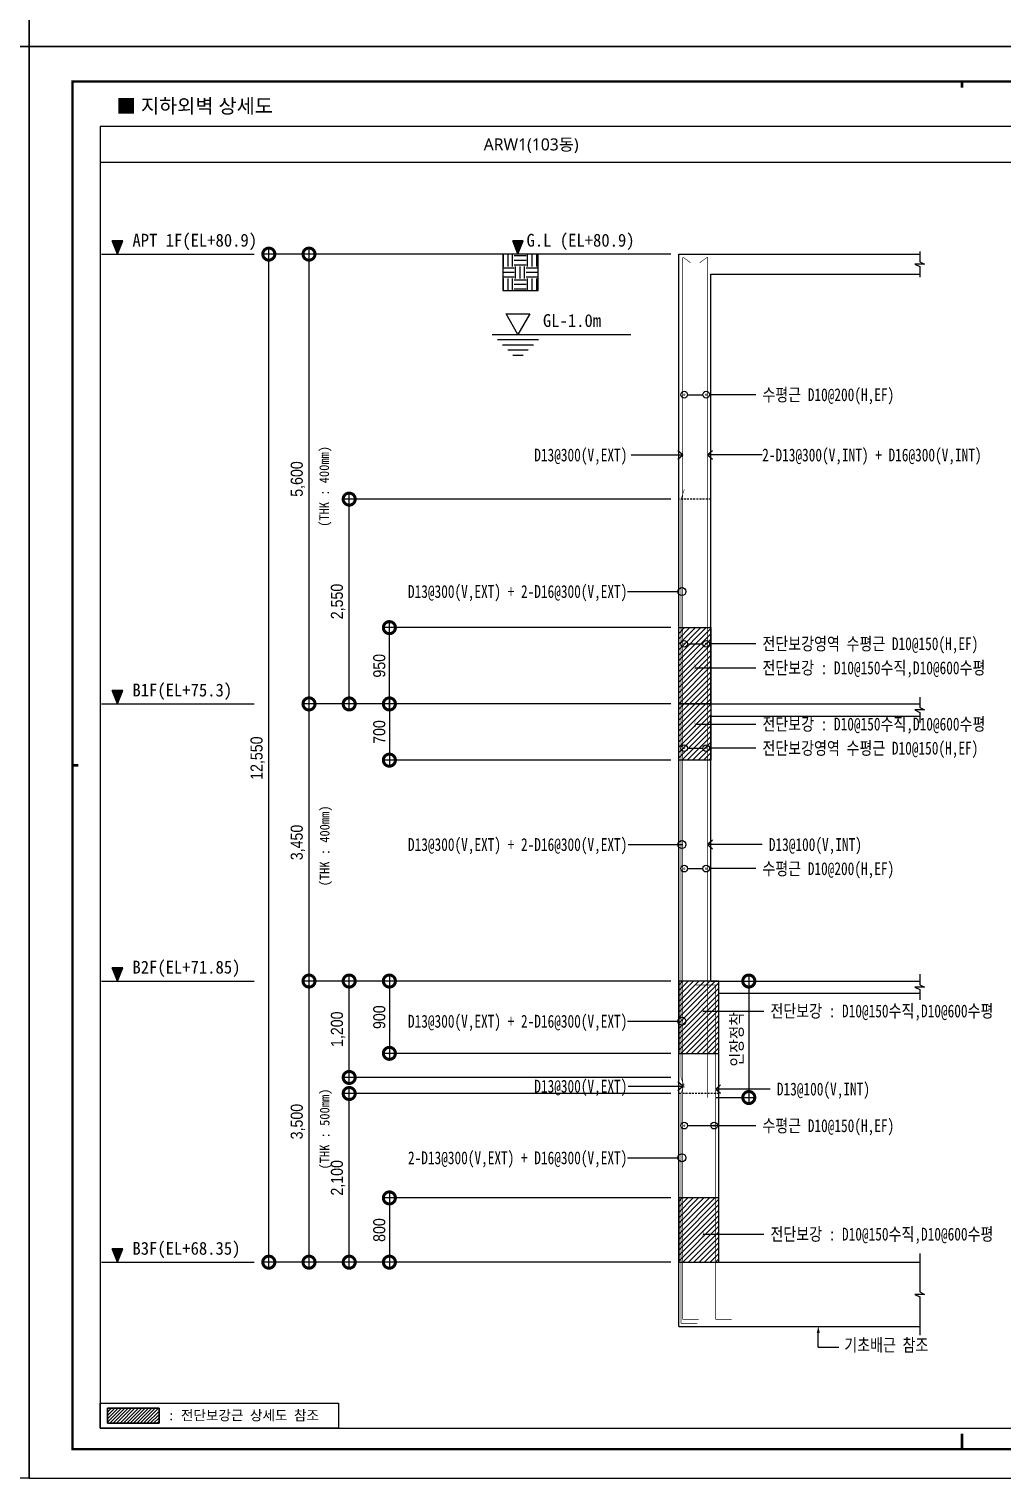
# Model space of a CAD drawing. Header units: millimetres. Extents: x 0 to 252030, y -124740 to 196020.
# Drawn here: x 25230 to 37336, y -71280 to -53240 of the extents above; entities that cross this region are included whole.
import ezdxf
from ezdxf.enums import TextEntityAlignment as Align

# ---------------------------------------------------------------- set-up
doc = ezdxf.new("R2010")
doc.units = ezdxf.units.MM
doc.header["$LTSCALE"] = 30
doc.linetypes.add('H', pattern=[1.3, 0.8, -0.5])
doc.layers.get('DEFPOINTS').update_dxf_attribs({"color": 142})
for name, color, linetype in [('0-LIST.테두리선', 7, 'Continuous'), ('0-SEC1', 3, 'Continuous'), ('0-TEXT', 3, 'Continuous'), ('0-주철근', 2, 'Continuous'), ('0-지시선', 7, 'Continuous'), ('0-해치', 251, 'Continuous'), ('S-CON', 2, 'Continuous'), ('S-SYM', 5, 'Continuous'), ('TABLE-1', 3, 'Continuous'), ('TEX', 3, 'Continuous'), ('TEXT', 6, 'Continuous'), ('X-PLAN-B1F$0$A-DIM', 7, 'Continuous'), ('XR-FORM_(도룡동)$0$Sheet', 7, 'Continuous')]:
    doc.layers.add(name, color=color, linetype=linetype)
doc.layers.add('DEFPOINT', color=151, linetype='Continuous', plot=False)
doc.styles.add('X-PLAN-B1F$0$Gdim', font='Dotum.ttf', dxfattribs={"width": 0.9})
doc.styles.add('돋음체', font='DotumChe.ttf')
doc.styles.add('맑은 고딕', font='malgun.ttf')
doc.dimstyles.new('X-PLAN-B1F$0$Gdim200', dxfattribs={"dimscale": 200, "dimtxt": 3, "dimasz": 6, "dimexe": 1.5, "dimexo": 2, "dimgap": 1, "dimtad": 1, "dimdec": 0, "dimzin": 0, "dimdsep": 46, "dimlunit": 6, "dimtxsty": 'X-PLAN-B1F$0$Gdim', "dimblk": 'X-PLAN-B1F$0$_DotSmall', "dimcen": 1.5, "dimdle": 1.5, "dimclrd": 1, "dimclre": 1, "dimclrt": 256, "dimazin": 0, "dimtfac": 1, "dimtdec": 0, "dimtix": 1, "dimtmove": 2, "dimatfit": 3, "dimldrblk": 'X-PLAN-B1F$0$_DotSmall', "dimfxl": 1.5, "dimtolj": 1, "dimtzin": 0, "dimlwd": -1, "dimlwe": -1, "dimarcsym": 0})

# ---------------------------------------------------------------- blocks, each defined once
blk = doc.blocks.new('XR-FORM_(도룡동)$0$S')
at = {"layer": 'XR-FORM_(도룡동)$0$Sheet', "const_width": 100}
blk.add_lwpolyline([(1850, 57950), (82250, 57950), (82250, 1200), (1850, 1200)], close=True, dxfattribs=at)
at = {"layer": 'XR-FORM_(도룡동)$0$Sheet', "linetype": 'Continuous', "const_width": 100}
for points in [[(38745, 57950), (38745, 57700)], [(2100, 29575), (1850, 29575)], [(38745, 1846), (38745, 1200)]]:
    blk.add_lwpolyline(points, dxfattribs=at)
blk = doc.blocks.new('XR-FORM_(도룡동)', base_point=(101.33, -56114.51))
at = {"layer": 'DEFPOINTS'}
blk.add_lwpolyline([(0, 0), (420, 0), (420, 297), (0, 297)], close=True, dxfattribs=at)
at = {"xscale": 0.005, "yscale": 0.005, "zscale": 0.005}
blk.add_blockref('XR-FORM_(도룡동)$0$S', (-0.25, 0), dxfattribs=at)
blk = doc.blocks.new('SOIL LEVEL')
at = {"layer": 'S-SYM'}
for p, q in [((1567, 1135), (-629, 1135)), ((20, 750), (20, 1125)), ((161, 750), (161, 1125)), ((301, 750), (301, 1125)), ((723, 1078), (348, 1078)), ((723, 938), (348, 938)), ((395, 1125), (395, 1135)), ((536, 1125), (536, 1135)), ((676, 1125), (676, 1135)), ((770, 750), (770, 1125)), ((911, 750), (911, 1125)), ((1051, 750), (1051, 1125)), ((348, 703), (0, 703)), ((348, 563), (0, 563)), ((723, 797), (348, 797)), ((395, 375), (395, 750)), ((536, 375), (536, 750)), ((676, 375), (676, 750)), ((1098, 703), (723, 703)), ((1098, 563), (723, 563)), ((348, 422), (0, 422)), ((20, 0), (20, 375)), ((161, 0), (161, 375)), ((301, 0), (301, 375)), ((723, 328), (348, 328)), ((723, 188), (348, 188)), ((723, 47), (348, 47)), ((1098, 422), (723, 422)), ((770, 0), (770, 375)), ((911, 0), (911, 375)), ((1051, 0), (1051, 375))]:
    blk.add_line(p, q, dxfattribs=at)
blk.add_lwpolyline([(1098, 1135), (0, 1135), (0, 0), (1098, 0)], close=True, dxfattribs=at)
blk = doc.blocks.new('WATER LEVEL')
at = {"layer": 'S-SYM'}
for p, q in [((-800, 0), (800, 0)), ((-640, -160), (640, -160)), ((-480, -320), (480, -320)), ((-320, -480), (320, -480)), ((-160, -640), (160, -640))]:
    blk.add_line(p, q, dxfattribs=at)
blk.add_lwpolyline([(0, 0), (-370, 640), (370, 640), (0, 0)], dxfattribs=at)
blk = doc.blocks.new('X-PLAN-B1F$0$_DotSmall')
at = {"color": 0, "linetype": 'ByBlock', "const_width": 0.5}
blk.add_lwpolyline([(-0.0625, 0, 1), (0.0625, 0, 1)], format="xyb", close=True, dxfattribs=at)
blk = doc.blocks.new('*D1360')
at = {"layer": 'DEFPOINTS', "color": 0, "transparency": 16777216}
for p in [(28714, -61643), (33314, -61643), (33314, -65093)]:
    blk.add_point(p, dxfattribs=at)
at = {"layer": 'X-PLAN-B1F$0$A-DIM', "color": 1, "transparency": 16777216}
for p, q in [((33214, -61643), (28639, -61643)), ((28714, -65168), (28714, -61568)), ((33214, -65093), (28639, -65093))]:
    blk.add_line(p, q, dxfattribs=at)
at = {"layer": 'X-PLAN-B1F$0$A-DIM', "color": 1, "transparency": 16777216, "xscale": 300, "yscale": 300, "zscale": 300}
for p, rotation in [((28714, -61643), 90), ((28714, -65093), 270)]:
    blk.add_blockref('X-PLAN-B1F$0$_DotSmall', p, dxfattribs=dict(at, rotation=rotation))
at = {"layer": 'X-PLAN-B1F$0$A-DIM', "transparency": 16777216, "insert": (28575, -63368), "char_height": 150, "attachment_point": 5, "rotation": 90, "style": 'X-PLAN-B1F$0$Gdim'}
blk.add_mtext('\\A1;3,450', dxfattribs=at)
blk = doc.blocks.new('*D1361')
at = {"layer": 'DEFPOINTS', "color": 0, "transparency": 16777216}
for p in [(28714, -56043), (33314, -56043), (33314, -61643)]:
    blk.add_point(p, dxfattribs=at)
at = {"layer": 'X-PLAN-B1F$0$A-DIM', "color": 1, "transparency": 16777216}
for p, q in [((33214, -56043), (28639, -56043)), ((28714, -61718), (28714, -55968)), ((33214, -61643), (28639, -61643))]:
    blk.add_line(p, q, dxfattribs=at)
at = {"layer": 'X-PLAN-B1F$0$A-DIM', "color": 1, "transparency": 16777216, "xscale": 300, "yscale": 300, "zscale": 300}
for p, rotation in [((28714, -56043), 90), ((28714, -61643), 270)]:
    blk.add_blockref('X-PLAN-B1F$0$_DotSmall', p, dxfattribs=dict(at, rotation=rotation))
at = {"layer": 'X-PLAN-B1F$0$A-DIM', "transparency": 16777216, "insert": (28575, -58843), "char_height": 150, "attachment_point": 5, "rotation": 90, "style": 'X-PLAN-B1F$0$Gdim'}
blk.add_mtext('\\A1;5,600', dxfattribs=at)
blk = doc.blocks.new('*D1362')
at = {"layer": 'DEFPOINTS', "color": 0, "transparency": 16777216}
for p in [(28714, -65093), (33314, -65093), (33314, -68593)]:
    blk.add_point(p, dxfattribs=at)
at = {"layer": 'X-PLAN-B1F$0$A-DIM', "color": 1, "transparency": 16777216}
for p, q in [((33214, -65093), (28639, -65093)), ((28714, -68668), (28714, -65018)), ((33214, -68593), (28639, -68593))]:
    blk.add_line(p, q, dxfattribs=at)
at = {"layer": 'X-PLAN-B1F$0$A-DIM', "color": 1, "transparency": 16777216, "xscale": 300, "yscale": 300, "zscale": 300}
for p, rotation in [((28714, -65093), 90), ((28714, -68593), 270)]:
    blk.add_blockref('X-PLAN-B1F$0$_DotSmall', p, dxfattribs=dict(at, rotation=rotation))
at = {"layer": 'X-PLAN-B1F$0$A-DIM', "transparency": 16777216, "insert": (28575, -66843), "char_height": 150, "attachment_point": 5, "rotation": 90, "style": 'X-PLAN-B1F$0$Gdim'}
blk.add_mtext('\\A1;3,500', dxfattribs=at)
blk = doc.blocks.new('*D1363')
at = {"layer": 'DEFPOINTS', "color": 0, "transparency": 16777216}
for p in [(29214, -66493), (33314, -66493), (33314, -68593)]:
    blk.add_point(p, dxfattribs=at)
at = {"layer": 'X-PLAN-B1F$0$A-DIM', "color": 1, "transparency": 16777216}
for p, q in [((33214, -66493), (29139, -66493)), ((29214, -68668), (29214, -66418)), ((33214, -68593), (29139, -68593))]:
    blk.add_line(p, q, dxfattribs=at)
at = {"layer": 'X-PLAN-B1F$0$A-DIM', "color": 1, "transparency": 16777216, "xscale": 300, "yscale": 300, "zscale": 300}
for p, rotation in [((29214, -66493), 90), ((29214, -68593), 270)]:
    blk.add_blockref('X-PLAN-B1F$0$_DotSmall', p, dxfattribs=dict(at, rotation=rotation))
at = {"layer": 'X-PLAN-B1F$0$A-DIM', "transparency": 16777216, "insert": (29075, -67543), "char_height": 150, "attachment_point": 5, "rotation": 90, "style": 'X-PLAN-B1F$0$Gdim'}
blk.add_mtext('\\A1;2,100', dxfattribs=at)
blk = doc.blocks.new('*D1364')
at = {"layer": 'DEFPOINTS', "color": 0, "transparency": 16777216}
for p in [(29214, -59093), (33314, -59093), (33314, -61643)]:
    blk.add_point(p, dxfattribs=at)
at = {"layer": 'X-PLAN-B1F$0$A-DIM', "color": 1, "transparency": 16777216}
for p, q in [((33214, -59093), (29139, -59093)), ((29214, -61718), (29214, -59018)), ((33214, -61643), (29139, -61643))]:
    blk.add_line(p, q, dxfattribs=at)
at = {"layer": 'X-PLAN-B1F$0$A-DIM', "color": 1, "transparency": 16777216, "xscale": 300, "yscale": 300, "zscale": 300}
for p, rotation in [((29214, -59093), 90), ((29214, -61643), 270)]:
    blk.add_blockref('X-PLAN-B1F$0$_DotSmall', p, dxfattribs=dict(at, rotation=rotation))
at = {"layer": 'X-PLAN-B1F$0$A-DIM', "transparency": 16777216, "insert": (29075, -60368), "char_height": 150, "attachment_point": 5, "rotation": 90, "style": 'X-PLAN-B1F$0$Gdim'}
blk.add_mtext('\\A1;2,550', dxfattribs=at)
blk = doc.blocks.new('*D1365')
at = {"layer": 'DEFPOINTS', "color": 0, "transparency": 16777216}
for p in [(28214, -56043), (33314, -56043), (33314, -68593)]:
    blk.add_point(p, dxfattribs=at)
at = {"layer": 'X-PLAN-B1F$0$A-DIM', "color": 1, "transparency": 16777216}
for p, q in [((33214, -56043), (28139, -56043)), ((28214, -68668), (28214, -55968)), ((33214, -68593), (28139, -68593))]:
    blk.add_line(p, q, dxfattribs=at)
at = {"layer": 'X-PLAN-B1F$0$A-DIM', "color": 1, "transparency": 16777216, "xscale": 300, "yscale": 300, "zscale": 300}
for p, rotation in [((28214, -56043), 90), ((28214, -68593), 270)]:
    blk.add_blockref('X-PLAN-B1F$0$_DotSmall', p, dxfattribs=dict(at, rotation=rotation))
at = {"layer": 'X-PLAN-B1F$0$A-DIM', "transparency": 16777216, "insert": (28075, -62318), "char_height": 150, "attachment_point": 5, "rotation": 90, "style": 'X-PLAN-B1F$0$Gdim'}
blk.add_mtext('\\A1;12,550', dxfattribs=at)
blk = doc.blocks.new('*D1366')
at = {"layer": 'DEFPOINTS', "color": 0, "transparency": 16777216}
for p in [(29714, -60693), (33314, -60693), (33314, -61643)]:
    blk.add_point(p, dxfattribs=at)
at = {"layer": 'X-PLAN-B1F$0$A-DIM', "color": 1, "transparency": 16777216}
for p, q in [((33214, -60693), (29639, -60693)), ((29714, -61718), (29714, -60618)), ((33214, -61643), (29639, -61643))]:
    blk.add_line(p, q, dxfattribs=at)
at = {"layer": 'X-PLAN-B1F$0$A-DIM', "color": 1, "transparency": 16777216, "xscale": 300, "yscale": 300, "zscale": 300}
for p, rotation in [((29714, -60693), 90), ((29714, -61643), 270)]:
    blk.add_blockref('X-PLAN-B1F$0$_DotSmall', p, dxfattribs=dict(at, rotation=rotation))
at = {"layer": 'X-PLAN-B1F$0$A-DIM', "transparency": 16777216, "insert": (29589, -61168), "char_height": 150, "attachment_point": 5, "rotation": 90, "style": 'X-PLAN-B1F$0$Gdim'}
blk.add_mtext('\\A1;950', dxfattribs=at)
blk = doc.blocks.new('*D1367')
at = {"layer": 'DEFPOINTS', "color": 0, "transparency": 16777216}
for p in [(33314, -67793), (29714, -68593), (33314, -68593)]:
    blk.add_point(p, dxfattribs=at)
at = {"layer": 'X-PLAN-B1F$0$A-DIM', "color": 1, "transparency": 16777216}
for p, q in [((33214, -67793), (29639, -67793)), ((29714, -67718), (29714, -68668)), ((33214, -68593), (29639, -68593))]:
    blk.add_line(p, q, dxfattribs=at)
at = {"layer": 'X-PLAN-B1F$0$A-DIM', "color": 1, "transparency": 16777216, "xscale": 300, "yscale": 300, "zscale": 300}
for p, rotation in [((29714, -67793), 90), ((29714, -68593), 270)]:
    blk.add_blockref('X-PLAN-B1F$0$_DotSmall', p, dxfattribs=dict(at, rotation=rotation))
at = {"layer": 'X-PLAN-B1F$0$A-DIM', "transparency": 16777216, "insert": (29589, -68193), "char_height": 150, "attachment_point": 5, "rotation": 90, "style": 'X-PLAN-B1F$0$Gdim'}
blk.add_mtext('\\A1;800', dxfattribs=at)
blk = doc.blocks.new('*D1368')
at = {"layer": 'DEFPOINTS', "color": 0, "transparency": 16777216}
for p in [(33314, -61643), (29714, -62343), (33314, -62343)]:
    blk.add_point(p, dxfattribs=at)
at = {"layer": 'X-PLAN-B1F$0$A-DIM', "color": 1, "transparency": 16777216}
for p, q in [((33214, -61643), (29639, -61643)), ((29714, -61568), (29714, -62418)), ((33214, -62343), (29639, -62343))]:
    blk.add_line(p, q, dxfattribs=at)
at = {"layer": 'X-PLAN-B1F$0$A-DIM', "color": 1, "transparency": 16777216, "xscale": 300, "yscale": 300, "zscale": 300}
for p, rotation in [((29714, -61643), 90), ((29714, -62343), 270)]:
    blk.add_blockref('X-PLAN-B1F$0$_DotSmall', p, dxfattribs=dict(at, rotation=rotation))
at = {"layer": 'X-PLAN-B1F$0$A-DIM', "transparency": 16777216, "insert": (29589, -61993), "char_height": 150, "attachment_point": 5, "rotation": 90, "style": 'X-PLAN-B1F$0$Gdim'}
blk.add_mtext('\\A1;700', dxfattribs=at)
blk = doc.blocks.new('*D1369')
at = {"layer": 'DEFPOINTS', "color": 0, "transparency": 16777216}
for p in [(33314, -65093), (29714, -65993), (33314, -65993)]:
    blk.add_point(p, dxfattribs=at)
at = {"layer": 'X-PLAN-B1F$0$A-DIM', "color": 1, "transparency": 16777216}
for p, q in [((33214, -65093), (29639, -65093)), ((29714, -65018), (29714, -66068)), ((33214, -65993), (29639, -65993))]:
    blk.add_line(p, q, dxfattribs=at)
at = {"layer": 'X-PLAN-B1F$0$A-DIM', "color": 1, "transparency": 16777216, "xscale": 300, "yscale": 300, "zscale": 300}
for p, rotation in [((29714, -65093), 90), ((29714, -65993), 270)]:
    blk.add_blockref('X-PLAN-B1F$0$_DotSmall', p, dxfattribs=dict(at, rotation=rotation))
at = {"layer": 'X-PLAN-B1F$0$A-DIM', "transparency": 16777216, "insert": (29589, -65543), "char_height": 150, "attachment_point": 5, "rotation": 90, "style": 'X-PLAN-B1F$0$Gdim'}
blk.add_mtext('\\A1;900', dxfattribs=at)
blk = doc.blocks.new('*D1370')
at = {"layer": 'DEFPOINTS', "color": 0, "transparency": 16777216}
for p in [(29214, -65093), (33314, -65093), (33314, -66293)]:
    blk.add_point(p, dxfattribs=at)
at = {"layer": 'X-PLAN-B1F$0$A-DIM', "color": 1, "transparency": 16777216}
for p, q in [((33214, -65093), (29139, -65093)), ((29214, -66368), (29214, -65018)), ((33214, -66293), (29139, -66293))]:
    blk.add_line(p, q, dxfattribs=at)
at = {"layer": 'X-PLAN-B1F$0$A-DIM', "color": 1, "transparency": 16777216, "xscale": 300, "yscale": 300, "zscale": 300}
for p, rotation in [((29214, -65093), 90), ((29214, -66293), 270)]:
    blk.add_blockref('X-PLAN-B1F$0$_DotSmall', p, dxfattribs=dict(at, rotation=rotation))
at = {"layer": 'X-PLAN-B1F$0$A-DIM', "transparency": 16777216, "insert": (29075, -65693), "char_height": 150, "attachment_point": 5, "rotation": 90, "style": 'X-PLAN-B1F$0$Gdim'}
blk.add_mtext('\\A1;1,200', dxfattribs=at)
blk = doc.blocks.new('*D1371')
at = {"layer": 'DEFPOINTS', "color": 0, "transparency": 16777216}
for p in [(33674, -65093), (33674, -66543), (34186, -66543)]:
    blk.add_point(p, dxfattribs=at)
at = {"layer": 'X-PLAN-B1F$0$A-DIM', "color": 1, "transparency": 16777216}
for p, q in [((33774, -65093), (34261, -65093)), ((34186, -65018), (34186, -66618)), ((33774, -66543), (34261, -66543))]:
    blk.add_line(p, q, dxfattribs=at)
at = {"layer": 'X-PLAN-B1F$0$A-DIM', "color": 1, "transparency": 16777216, "xscale": 300, "yscale": 300, "zscale": 300}
for p, rotation in [((34186, -65093), 90), ((34186, -66543), 270)]:
    blk.add_blockref('X-PLAN-B1F$0$_DotSmall', p, dxfattribs=dict(at, rotation=rotation))
at = {"layer": 'X-PLAN-B1F$0$A-DIM', "transparency": 16777216, "insert": (34043, -65818), "char_height": 150, "attachment_point": 5, "rotation": 90, "style": 'X-PLAN-B1F$0$Gdim'}
blk.add_mtext('\\A1;인장정착', dxfattribs=at)

msp = doc.modelspace()

# ---------------------------------------------------------------- hatches: boundary and pattern name
at = {"layer": '0-지시선'}
for points in [[(26331.50702, -56043.49769), (26265.82883, -55877.03892), (26397.18522, -55877.03892)], [(31313.64088, -56043.49769), (31247.96269, -55877.03892), (31379.31908, -55877.03892)], [(26331.50702, -61643.49769), (26265.82883, -61477.03892), (26397.18522, -61477.03892)], [(26331.50702, -65093.49769), (26265.82883, -64927.03892), (26397.18522, -64927.03892)], [(26331.50702, -68593.49769), (26265.82883, -68427.03892), (26397.18522, -68427.03892)]]:
    msp.add_hatch(color=256, dxfattribs=at).paths.add_polyline_path(points)
at = {"layer": '0-해치', "linetype": 'Continuous', "lineweight": -2}
h = msp.add_hatch(dxfattribs=at)
h.set_pattern_fill('ANSI31', color=5, scale=15)
h.set_pattern_definition([(45, (-137644.26, 84964.77), (-33.67596, 33.67596), [])])
h.paths.add_polyline_path([(33313.64088, -65093.49769), (33313.64088, -65993.49769), (33813.64088, -65993.49769), (33813.64088, -65093.49769)])
h.paths.add_polyline_path([(33313.64088, -67793.49769), (33313.64088, -68593.49769), (33813.64088, -68593.49769), (33813.64088, -67793.49769)])
h.paths.add_polyline_path([(33313.64088, -61643.49769), (33313.64088, -60693.49769), (33713.64088, -60693.49769), (33713.64088, -61643.49769)])
h.paths.add_polyline_path([(33313.64088, -62343.49769), (33313.64088, -61643.49769), (33713.64088, -61643.49769), (33713.64088, -62343.49769)])
at = {"layer": '0-해치'}
h = msp.add_hatch(dxfattribs=at)
h.set_pattern_fill('ANSI31', color=256, scale=9.311546)
h.set_pattern_definition([(45, (-2399.404, -50567.454), (-20.905017, 20.905017), [])])
h.paths.add_polyline_path([(26208.06036, -70598.07391), (26848.95983, -70598.07391), (26848.95983, -70411.65541), (26208.06036, -70411.65541)])

# ---------------------------------------------------------------- linework, layer by layer
at = {"layer": '0-LIST.테두리선', "ltscale": 3}
msp.add_lwpolyline([(26117.25014, -70349.22075), (29080.2978, -70349.22075), (29080.2978, -70660.50857), (26117.25014, -70660.50857)], close=True, dxfattribs=at)
at = {"layer": '0-주철근', "const_width": 7}
for points in [[(33363.64088, -69304.50804), (33363.64088, -56089.49769, -0.6159634636), (33373.21203, -56084.67618), (33463.62312, -56151.64089)], [(33673.64088, -66543.49769), (33673.64088, -56089.49769, 0.6159634636), (33664.06974, -56084.67618), (33573.65865, -56151.64089)]]:
    msp.add_lwpolyline(points, format="xyb", dxfattribs=at)
for points in [[(33373.53204, -57793.01738, 1), (33391.53204, -57793.01738, 1)], [(33663.74973, -57793.01738, -1), (33645.74973, -57793.01738, -1)], [(33373.53204, -60893.978, -1), (33391.53204, -60893.978, -1)], [(33663.74973, -60893.978, 1), (33645.74973, -60893.978, 1)], [(33373.53204, -62193.01738, 1), (33391.53204, -62193.01738, 1)], [(33663.74973, -62193.01738, -1), (33645.74973, -62193.01738, -1)], [(33373.53204, -63693.01738, 1), (33391.53204, -63693.01738, 1)], [(33663.74973, -63693.01738, -1), (33645.74973, -63693.01738, -1)], [(33373.53204, -66893.01738, 1), (33391.53204, -66893.01738, 1)], [(33763.74973, -66893.01738, -1), (33745.74973, -66893.01738, -1)]]:
    msp.add_lwpolyline(points, format="xyb", close=True, dxfattribs=at)
for points in [[(33383.66972, -58971.99597), (33343.64088, -59093.49769), (33343.64088, -66293.49769), (33383.66972, -66414.99941)], [(33773.64088, -65143.49769), (33507.63124, -65143.49769)], [(33773.64088, -69304.50804), (33773.64088, -65143.49769)], [(33383.66972, -66371.99597), (33343.64088, -66493.49769), (33343.64088, -69354.50804)], [(33343.64088, -69354.50804), (33543.64088, -69354.50804)], [(33363.64088, -69304.50804), (33563.64088, -69304.50804)], [(33773.64088, -69304.50804), (33973.64088, -69304.50804)]]:
    msp.add_lwpolyline(points, dxfattribs=at)
at = {"layer": '0-지시선'}
for p, q in [((26397.18522, -55877.03892), (26265.82883, -55877.03892)), ((26331.50702, -56043.49769), (26265.82883, -55877.03892)), ((26331.50702, -56043.49769), (26397.18522, -55877.03892)), ((31379.31908, -55877.03892), (31247.96269, -55877.03892)), ((31313.64088, -56043.49769), (31247.96269, -55877.03892)), ((31313.64088, -56043.49769), (31379.31908, -55877.03892)), ((26131.50702, -56043.49769), (28031.50702, -56043.49769)), ((33424.30685, -57793.01738), (33612.97492, -57793.01738)), ((34272.34952, -57793.49769), (33696.52178, -57793.49769)), ((32721.59892, -58543.49769), (33363.64088, -58543.49769)), ((34352.34952, -58543.49769), (33673.64088, -58543.49769)), ((32674.93225, -60243.49769), (33303.64088, -60243.49769)), ((33424.30685, -60893.978), (33612.97492, -60893.978)), ((34272.34952, -60893.49769), (33696.52178, -60893.49769)), ((33518.64088, -61193.978), (34272.34952, -61193.978)), ((26397.18522, -61477.03892), (26265.82883, -61477.03892)), ((26331.50702, -61643.49769), (26265.82883, -61477.03892)), ((26331.50702, -61643.49769), (26397.18522, -61477.03892)), ((26131.50702, -61643.49769), (28031.50702, -61643.49769)), ((33518.64088, -61893.01738), (34272.34952, -61893.01738)), ((33424.30685, -62193.01738), (33612.97492, -62193.01738)), ((34272.34952, -62193.49769), (33696.52178, -62193.49769)), ((32684.93225, -63393.49769), (33363.64088, -63393.49769)), ((34352.34952, -63393.49769), (33673.64088, -63393.49769)), ((33424.30685, -63693.01738), (33612.97492, -63693.01738)), ((34272.34952, -63693.49769), (33696.52178, -63693.49769)), ((26397.18522, -64927.03892), (26265.82883, -64927.03892)), ((26331.50702, -65093.49769), (26265.82883, -64927.03892)), ((26331.50702, -65093.49769), (26397.18522, -64927.03892)), ((26131.50702, -65093.49769), (28031.50702, -65093.49769)), ((33618.64088, -65465.978), (34372.34952, -65465.978)), ((32674.93225, -65593.49769), (33303.64088, -65593.49769)), ((32684.93225, -66402.49769), (33363.64088, -66402.49769)), ((34452.34952, -66437.49769), (33773.64088, -66437.49769)), ((33424.30685, -66893.01738), (33712.97492, -66893.01738)), ((34272.34952, -66893.49769), (33696.52178, -66893.49769)), ((32674.93225, -67293.49769), (33303.64088, -67293.49769)), ((33618.64088, -68243.978), (34372.34952, -68243.978)), ((26397.18522, -68427.03892), (26265.82883, -68427.03892)), ((26331.50702, -68593.49769), (26265.82883, -68427.03892)), ((26331.50702, -68593.49769), (26397.18522, -68427.03892)), ((26131.50702, -68593.49769), (28031.50702, -68593.49769)), ((35050.47553, -69652.00487), (35050.47553, -69473.40394)), ((35050.47553, -69652.00487), (35304.85487, -69652.00487))]:
    msp.add_line(p, q, dxfattribs=at)
for points in [[(33303.63196, -58596.86884), (33363.64088, -58543.49769), (33303.63196, -58490.12655)], [(33733.64981, -58490.12655), (33673.64088, -58543.49769), (33733.64981, -58596.86884)], [(33733.64981, -63340.12655), (33673.64088, -63393.49769), (33733.64981, -63446.86884)], [(33303.63196, -66455.86884), (33363.64088, -66402.49769), (33303.63196, -66349.12655)], [(33833.64981, -66384.12655), (33773.64088, -66437.49769), (33833.64981, -66490.86884)]]:
    msp.add_lwpolyline(points, dxfattribs=at)
at = {"layer": '0-지시선', "const_width": 4}
for points in [[(33507.82877, -61153.62663), (33521.34895, -61164.36375), (33525.59728, -61174.54435), (33523.66439, -61184.35393), (33518.64088, -61193.978), (33513.61738, -61203.60207), (33511.68448, -61213.41165), (33515.93282, -61223.59225), (33529.453, -61234.32937)], [(33507.82877, -61933.36876), (33521.34895, -61922.63163), (33525.59728, -61912.45104), (33523.66439, -61902.64146), (33518.64088, -61893.01738), (33513.61738, -61883.39331), (33511.68448, -61873.58373), (33515.93282, -61863.40314), (33529.453, -61852.66601)], [(33607.82877, -65425.62663), (33621.34895, -65436.36375), (33625.59728, -65446.54435), (33623.66439, -65456.35393), (33618.64088, -65465.978), (33613.61738, -65475.60207), (33611.68448, -65485.41165), (33615.93282, -65495.59225), (33629.453, -65506.32937)], [(33607.82877, -68203.62663), (33621.34895, -68214.36375), (33625.59728, -68224.54435), (33623.66439, -68234.35393), (33618.64088, -68243.978), (33613.61738, -68253.60207), (33611.68448, -68263.41165), (33615.93282, -68273.59225), (33629.453, -68284.32937)]]:
    msp.add_lwpolyline(points, dxfattribs=at)
at = {"layer": '0-지시선'}
msp.add_lwpolyline([(35050.47553, -69393.49769, 0, 37.24618, 0), (35050.47553, -69473.40394, 37.24618, 37.24618, 0)], format="xyseb", dxfattribs=at)
at = {"layer": '0-지시선', "linetype": 'Continuous', "lineweight": -2}
msp.add_lwpolyline([(26208.06036, -70411.65541), (26848.95983, -70411.65541), (26848.95983, -70598.07391), (26208.06036, -70598.07391)], close=True, dxfattribs=at)
at = {"layer": '0-지시선'}
for centre, radius in [((33382.53204, -57793.01738), 41.77481), ((33654.74973, -57793.01738), 41.77481), ((33353.64088, -60243.49769), 50), ((33382.53204, -60893.978), 41.77481), ((33654.74973, -60893.978), 41.77481), ((33382.53204, -62193.01738), 41.77481), ((33654.74973, -62193.01738), 41.77481), ((33353.64088, -63393.49769), 50), ((33382.53204, -63693.01738), 41.77481), ((33654.74973, -63693.01738), 41.77481), ((33353.64088, -65593.49769), 50), ((33382.53204, -66893.01738), 41.77481), ((33754.74973, -66893.01738), 41.77481), ((33353.64088, -67293.49769), 50)]:
    msp.add_circle(centre, radius, dxfattribs=at)
at = {"layer": '0-해치', "color": 5, "linetype": 'Continuous', "lineweight": -2}
for points in [[(33713.64088, -61643.49769), (33313.64088, -61643.49769), (33313.64088, -60693.49769), (33713.64088, -60693.49769)], [(33713.64088, -62343.49769), (33313.64088, -62343.49769), (33313.64088, -61643.49769), (33713.64088, -61643.49769)], [(33313.64088, -65993.49769), (33813.64088, -65993.49769), (33813.64088, -65093.49769), (33313.64088, -65093.49769)], [(33313.64088, -68593.49769), (33813.64088, -68593.49769), (33813.64088, -67793.49769), (33313.64088, -67793.49769)]]:
    msp.add_lwpolyline(points, close=True, dxfattribs=at)
at = {"layer": '0-해치', "linetype": 'Continuous', "lineweight": -2}
msp.add_lwpolyline([(26208.06036, -70411.65541), (26208.06036, -70598.07391), (26848.95983, -70598.07391), (26848.95983, -70411.65541)], close=True, dxfattribs=at)
at = {"layer": 'DEFPOINT'}
for points in [[(0.00014, -35640.00008), (25230.00014, -35640.00008), (25230.00014, -53460.00008), (0.00014, -53460.00008)], [(0.00014, -53460.00008), (25230.00014, -53460.00008), (25230.00014, -71280.00008), (0.00014, -71280.00008)]]:
    msp.add_lwpolyline(points, close=True, dxfattribs=at)
at = {"layer": 'S-CON', "color": 4, "linetype": 'Continuous', "lineweight": -2}
for p, q in [((33313.64088, -56043.49769), (36313.64088, -56043.49769)), ((33313.64088, -69393.49769), (33313.64088, -56043.49769)), ((33713.64088, -61643.49769), (33713.64088, -56293.49769)), ((33713.64088, -56293.49769), (36313.64088, -56293.49769)), ((33713.64088, -61643.49769), (36313.64088, -61643.49769)), ((33713.64088, -65093.49769), (33713.64088, -61793.49769)), ((33713.64088, -61793.49769), (36313.64088, -61793.49769)), ((33713.64088, -65093.49769), (36313.64088, -65093.49769)), ((33813.64088, -65243.49769), (36313.64088, -65243.49769)), ((33813.64088, -68593.49769), (33813.64088, -65243.49769)), ((33813.64088, -68593.49769), (36313.64088, -68593.49769)), ((33313.64088, -69393.49769), (36313.64088, -69393.49769))]:
    msp.add_line(p, q, dxfattribs=at)
at = {"layer": 'S-CON', "color": 4, "linetype": 'H', "lineweight": -2}
for p, q in [((33713.64088, -59093.49769), (33313.64088, -59093.49769)), ((33813.64088, -66493.49769), (33313.64088, -66493.49769))]:
    msp.add_line(p, q, dxfattribs=at)
at = {"layer": 'S-CON', "color": 4, "linetype": 'Continuous', "lineweight": -2}
for points in [[(36313.64088, -56008.49769), (36313.64088, -56138.49769), (36373.64088, -56168.49769), (36253.64088, -56168.49769), (36313.64088, -56198.49769), (36313.64088, -56328.49769)], [(36313.64088, -61558.49769), (36313.64088, -61688.49769), (36373.64088, -61718.49769), (36253.64088, -61718.49769), (36313.64088, -61748.49769), (36313.64088, -61878.49769)], [(36313.64088, -65008.49769), (36313.64088, -65138.49769), (36373.64088, -65168.49769), (36253.64088, -65168.49769), (36313.64088, -65198.49769), (36313.64088, -65328.49769)], [(36313.64088, -68483.49769), (36313.64088, -68963.49769), (36373.64088, -68993.49769), (36253.64088, -68993.49769), (36313.64088, -69023.49769), (36313.64088, -69503.49769)]]:
    msp.add_lwpolyline(points, dxfattribs=at)
at = {"layer": 'S-SYM'}
msp.add_line((31633.64088, -57043.49769), (32718.89819, -57043.49769), dxfattribs=at)
at = {"layer": 'TABLE-1'}
msp.add_line((26117.25014, -54899.54141), (47559.75014, -54899.54141), dxfattribs=at)
msp.add_lwpolyline([(26117.25014, -70660.50857), (47559.75014, -70660.50857), (47559.75014, -54454.4916), (26117.25014, -54454.4916)], close=True, dxfattribs=at)

# ---------------------------------------------------------------- block references
at = {"layer": '0-SEC1', "xscale": 60, "yscale": 60, "zscale": 60}
for p in [(31310.02429, -3420330.57868), (31310.02429, -3438150.57868)]:
    msp.add_blockref('XR-FORM_(도룡동)', p, dxfattribs=at)
at = {"layer": 'S-SYM', "xscale": 0.4, "yscale": 0.4, "zscale": 0.4}
for name, p in [('SOIL LEVEL', (31126.18749, -56497.60501)), ('WATER LEVEL', (31313.64088, -57043.49769))]:
    msp.add_blockref(name, p, dxfattribs=at)

# ---------------------------------------------------------------- texts
at = {"layer": '0-TEXT', "color": 2, "style": '돋음체'}
for s, p in [('APT 1F(EL+80.9)', (26516.7798, -55950.11551)), ('G.L (EL+80.9)', (31420.57396, -55950.11551)), ('B1F(EL+75.3)', (26516.7798, -61550.11551)), ('B2F(EL+71.85)', (26516.7798, -65000.11551)), ('B3F(EL+68.35)', (26516.7798, -68500.11551))]:
    msp.add_text(s, height=160, dxfattribs=at).set_placement(p)
at = {"layer": '0-TEXT', "style": '돋음체'}
for s, height, p in [('GL-1.0m', 160, (31624.57367, -56950.11551)), (': 전단보강근 상세도 참조', 124.153948, (26959.3063, -70561.534, 0.00034))]:
    msp.add_text(s, height=height, dxfattribs=at).set_placement(p)
at = {"layer": '0-TEXT', "color": 4, "style": '돋음체', "width": 0.8}
for s, p in [(' 수평근 D10@200(H,EF)', (34272.34952, -57793.49769)), ('2-D13@300(V,INT) + D16@300(V,INT)', (34352.34952, -58543.49769)), (' 전단보강영역 수평근 D10@150(H,EF)', (34272.34952, -60893.49769)), (' 전단보강 : D10@150수직,D10@600수평', (34272.34952, -61193.49769)), (' 전단보강 : D10@150수직,D10@600수평', (34272.34952, -61893.49769)), (' 전단보강영역 수평근 D10@150(H,EF)', (34272.34952, -62193.49769)), (' D13@100(V,INT)', (34352.34952, -63393.49769)), (' 수평근 D10@200(H,EF)', (34272.34952, -63693.49769)), (' 전단보강 : D10@150수직,D10@600수평', (34372.34952, -65465.49769)), (' D13@100(V,INT)', (34452.34952, -66437.49769)), (' 수평근 D10@150(H,EF)', (34272.34952, -66893.49769)), (' 전단보강 : D10@150수직,D10@600수평', (34372.34952, -68243.49769))]:
    msp.add_text(s, height=160, dxfattribs=at).set_placement(p, align=Align.MIDDLE_LEFT)
for s, p in [('D13@300(V,EXT)', (32674.93225, -58543.49769)), ('D13@300(V,EXT) + 2-D16@300(V,EXT)', (32674.93225, -60243.49769)), ('D13@300(V,EXT) + 2-D16@300(V,EXT)', (32674.93225, -63393.49769)), ('D13@300(V,EXT) + 2-D16@300(V,EXT)', (32674.93225, -65593.49769)), ('D13@300(V,EXT)', (32674.93225, -66402.49769)), ('2-D13@300(V,EXT) + D16@300(V,EXT)', (32674.93225, -67293.49769))]:
    msp.add_text(s, height=160, dxfattribs=at).set_placement(p, align=Align.MIDDLE_RIGHT)
at = {"layer": '0-TEXT', "color": 4, "linetype": 'Continuous', "style": '돋음체'}
for s, p in [('(THK : 400mm)', (28962.24528, -59439.3793)), ('(THK : 400mm)', (28968.49528, -63914.3793)), ('(THK : 500mm)', (28968.49528, -67439.3793))]:
    msp.add_text(s, height=120, rotation=90, dxfattribs=at).set_placement(p)
at = {"layer": '0-TEXT', "color": 4, "style": '돋음체', "width": 0.8}
msp.add_text('기초배근 참조', height=160, dxfattribs=at).set_placement((35373.48755, -69703.75308))
at = {"layer": 'TEX', "style": '맑은 고딕'}
msp.add_text('ARW1(103동)', height=150, dxfattribs=at).set_placement((31477.87514, -54677.0165), align=Align.MIDDLE_CENTER)
at = {"layer": 'TEXT', "style": '맑은 고딕'}
msp.add_text('■ 지하외벽 상세도', height=180, dxfattribs=at).set_placement((26316.07557, -54199.02203), align=Align.MIDDLE_LEFT)

# ---------------------------------------------------------------- dimensions: what is measured, and where the dimension line sits
at = {"layer": 'X-PLAN-B1F$0$A-DIM'}
for base, p1, p2, angle, picture, middle in [((28214.47434, -56043.49769), (33313.64088, -68593.49769), (33313.64088, -56043.49769), 90, '*D1365', (28074.9221, -62318.49769)), ((28714.47434, -56043.49769), (33313.64088, -61643.49769), (33313.64088, -56043.49769), 90, '*D1361', (28574.9221, -58843.49769)), ((29214.47434, -59093.49769), (33313.64088, -61643.49769), (33313.64088, -59093.49769), 90, '*D1364', (29074.9221, -60368.49769)), ((29714.47434, -60693.49769), (33313.64088, -61643.49769), (33313.64088, -60693.49769), 90, '*D1366', (29589.37258, -61168.49769)), ((28714.47434, -61643.49769), (33313.64088, -65093.49769), (33313.64088, -61643.49769), 90, '*D1360', (28574.9221, -63368.49769)), ((29714.47434, -62343.49769), (33313.64088, -61643.49769), (33313.64088, -62343.49769), 270, '*D1368', (29589.37258, -61993.49769)), ((28714.47434, -65093.49769), (33313.64088, -68593.49769), (33313.64088, -65093.49769), 90, '*D1362', (28574.9221, -66843.49769)), ((29214.47434, -65093.49769), (33313.64088, -66293.49769), (33313.64088, -65093.49769), 90, '*D1370', (29074.9221, -65693.49769)), ((29714.47434, -65993.49769), (33313.64088, -65093.49769), (33313.64088, -65993.49769), 270, '*D1369', (29589.37258, -65543.49769)), ((29214.47434, -66493.49769), (33313.64088, -68593.49769), (33313.64088, -66493.49769), 90, '*D1363', (29074.9221, -67543.49769)), ((29714.47434, -68593.49769), (33313.64088, -67793.49769), (33313.64088, -68593.49769), 270, '*D1367', (29589.37258, -68193.49769))]:
    dim = msp.add_linear_dim(base=base, p1=p1, p2=p2, angle=angle, dimstyle='X-PLAN-B1F$0$Gdim200', override={"dimscale": 50, "dimblk": 'X-PLAN-B1F$0$_DotSmall'}, dxfattribs=at)
    dim.commit()
    dim.dimension.update_dxf_attribs({"geometry": picture, "text_midpoint": middle})
dim = msp.add_linear_dim(base=(34186.14088, -66543.49769), p1=(33673.64088, -65093.49769), p2=(33673.64088, -66543.49769), angle=270, text='인장정착', dimstyle='X-PLAN-B1F$0$Gdim200', override={"dimscale": 50, "dimtxsty": 'X-PLAN-B1F$0$Gdim', "dimblk": 'X-PLAN-B1F$0$_DotSmall'}, dxfattribs=at)
dim.commit()
dim.dimension.update_dxf_attribs({"geometry": '*D1371', "text_midpoint": (34043.3322, -65818.49769)})

doc.saveas('drawing.dxf')
